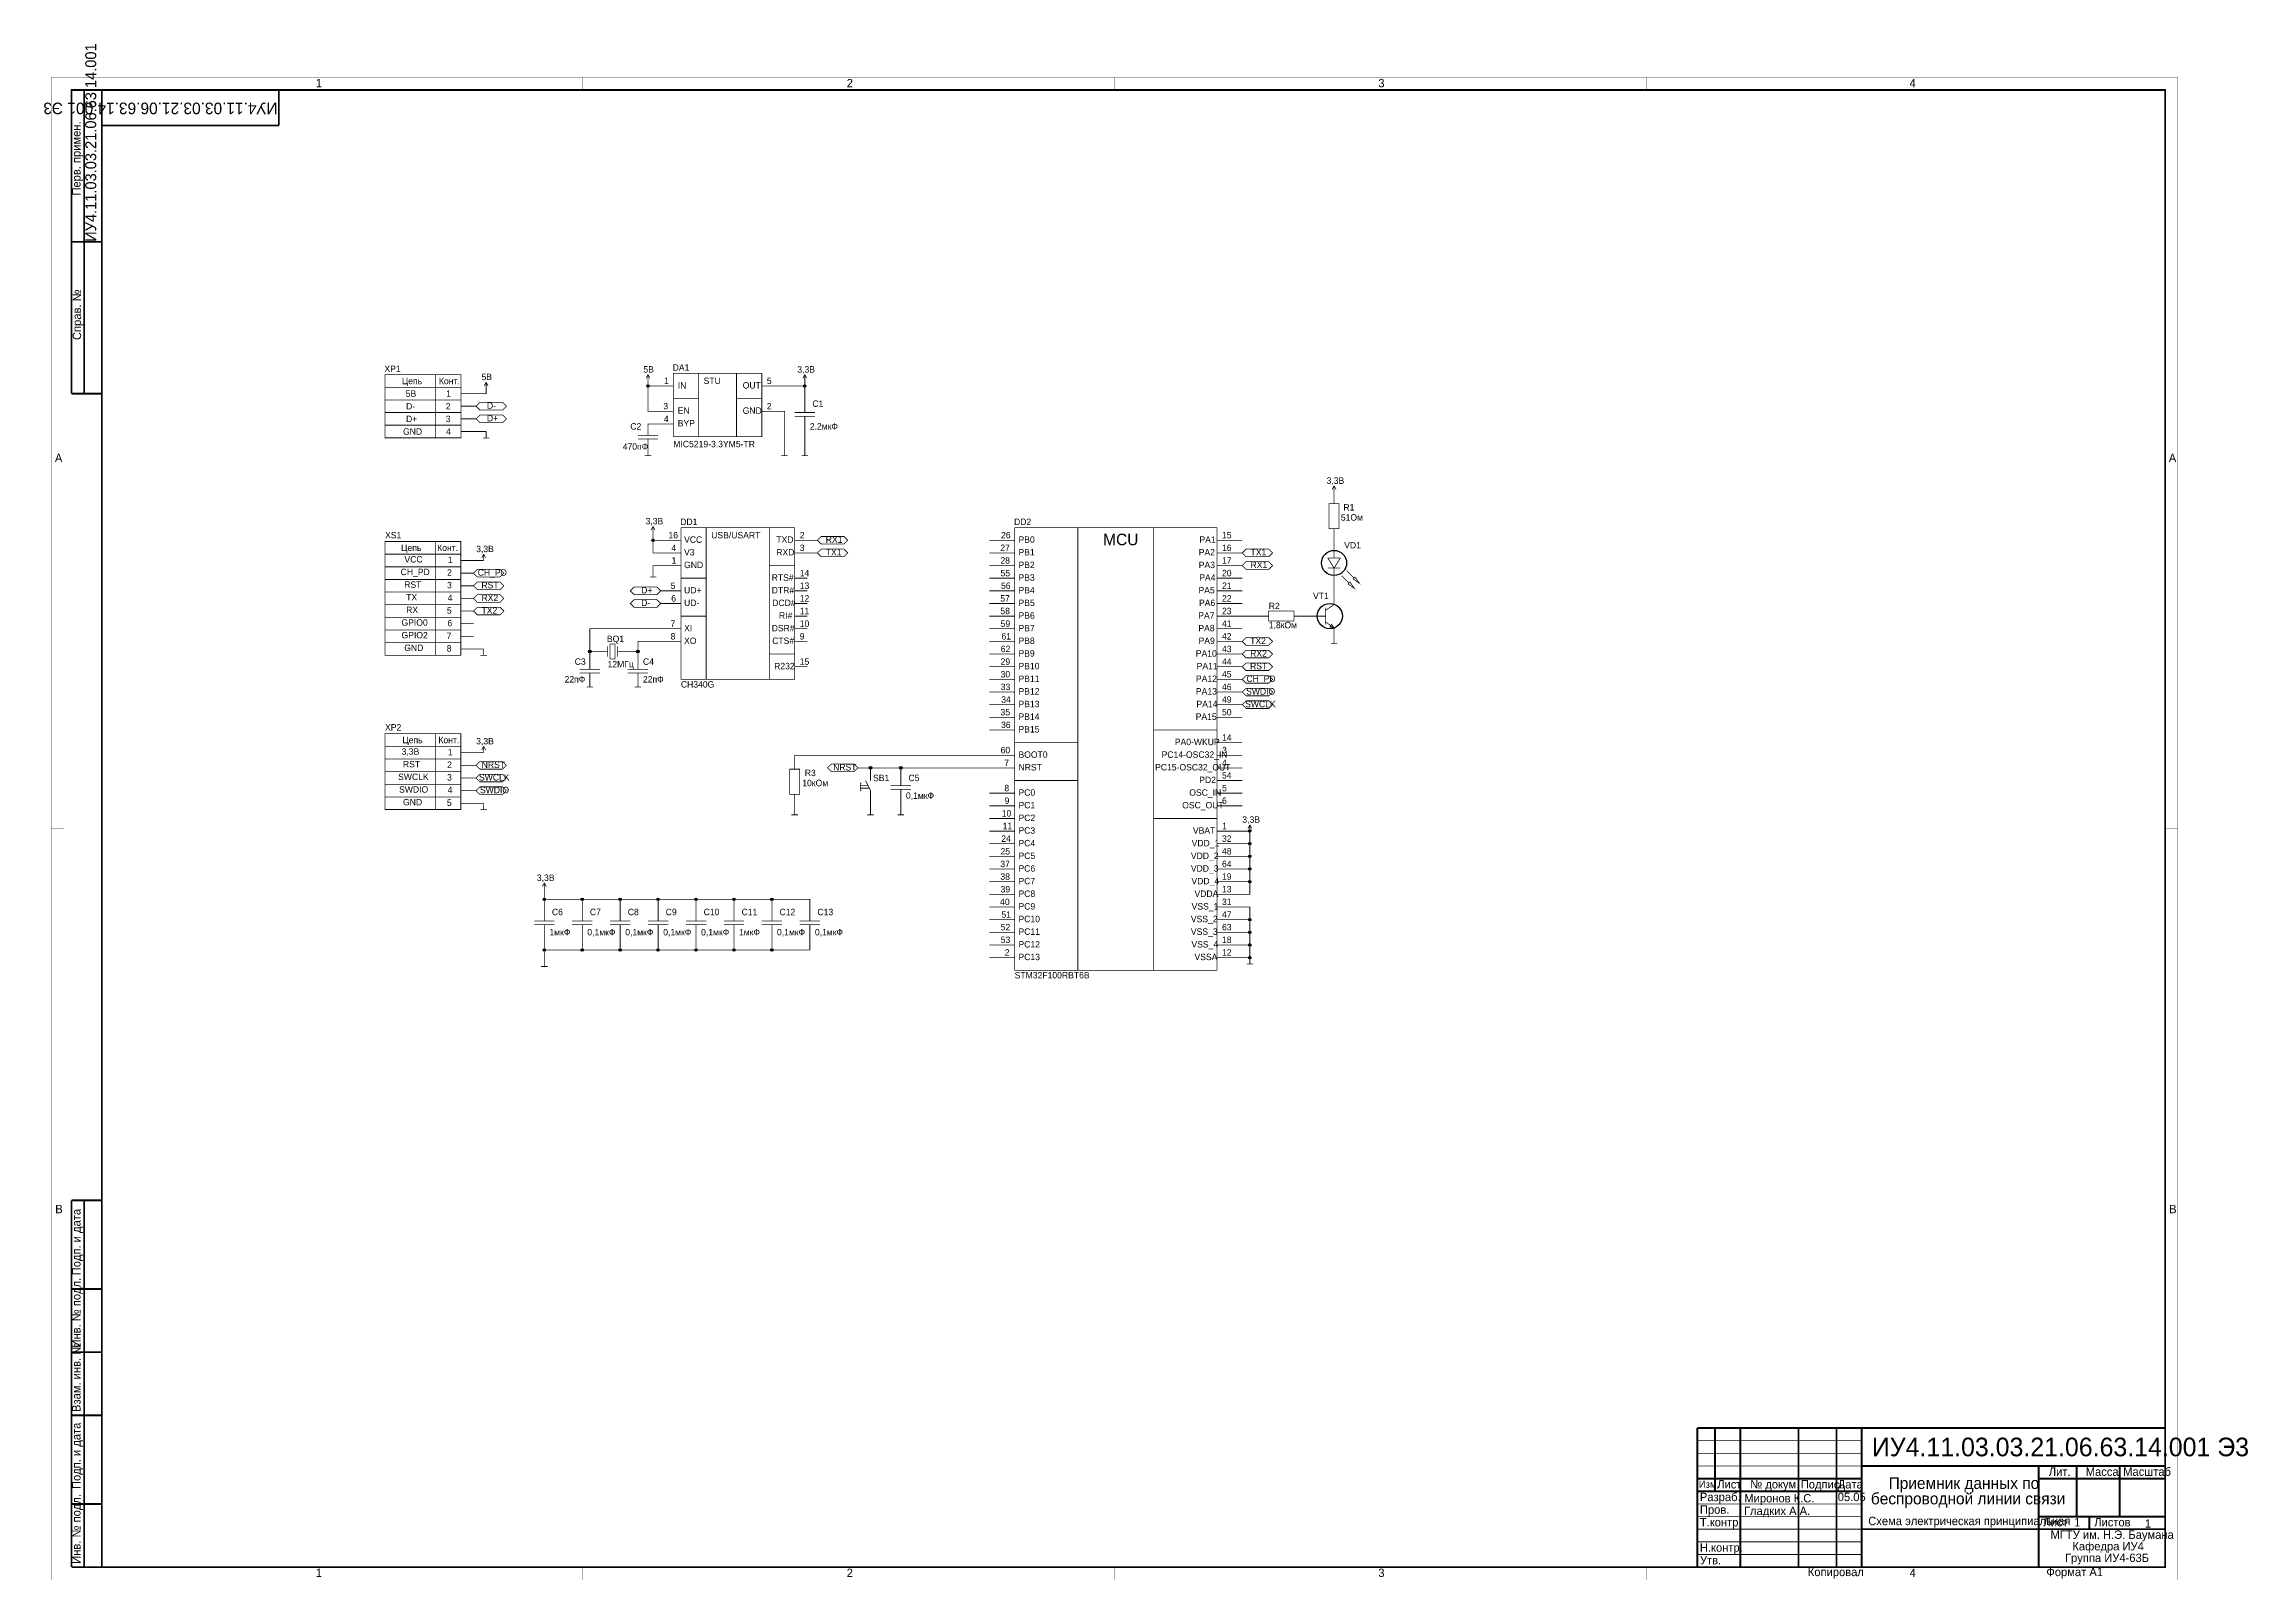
# Model space of a CAD drawing. Header units: millimetres. Extents: x -3 to 869, y 0 to 607.
import ezdxf

# ---------------------------------------------------------------- set-up
doc = ezdxf.new("R2010")
doc.units = ezdxf.units.MM
doc.layers.add('Sheet', color=255, linetype='Continuous')

msp = doc.modelspace()

# ---------------------------------------------------------------- linework, layer by layer
at = {"layer": 'Sheet'}
for points, const_width in [([(0, 594), (840.96, 594), (840.96, 0.04), (0, 0.04), (0, 594)], 0.0991), ([(210.25, 589), (210.25, 594)], 0.0991), ([(420.5, 589), (420.5, 594)], 0.0991), ([(630.75, 589), (630.75, 594)], 0.0991), ([(20, 589), (8, 589), (8, 469)], 0.749), ([(13, 589), (13, 469)], 0.749), ([(836, 589), (20, 589), (20, 5), (836, 5), (836, 589)], 0.749), ([(90, 575), (90, 589)], 0.749), ([(20, 575), (90, 575)], 0.749), ([(20, 529), (8, 529)], 0.749), ([(162, 476.5), (132, 476.5), (132, 451.5), (162, 451.5), (162, 476.5)], 0.3), ([(162, 471.5), (132, 471.5)], 0.3), ([(152, 476.5), (152, 451.5)], 0.3), ([(167, 469), (172, 469), (172, 471)], 0.3), ([(172, 473.54), (171.24, 472.02)], 0.3), ([(172, 473.54), (172.76, 472.02)], 0.3), ([(172, 471), (172, 473.54)], 0.3), ([(236, 476.54), (235.24, 475.02)], 0.3), ([(236, 476.54), (236.76, 475.02)], 0.3), ([(236, 474), (236, 476.54)], 0.3), ([(241, 472), (236, 472), (236, 474)], 0.3), ([(241, 462), (236, 462), (236, 472)], 0.3), ([(246, 472), (241, 472)], 0.3), ([(246, 477), (246, 452)], 0.3), ([(246, 477), (281, 477)], 0.3), ([(256, 477), (256, 470)], 0.3), ([(271, 477), (271, 471)], 0.3), ([(271, 471), (271, 452)], 0.3), ([(281, 477), (281, 460)], 0.3), ([(281, 472), (286, 472)], 0.3), ([(286, 472), (298, 472), (298, 474)], 0.3), ([(298, 476.54), (297.24, 475.02)], 0.3), ([(298, 476.54), (298.76, 475.02)], 0.3), ([(298, 474), (298, 476.54)], 0.3), ([(298, 472), (298, 464.5)], 0.3), ([(20, 469), (8, 469)], 0.749), ([(162, 466.5), (132, 466.5)], 0.3), ([(162, 469), (167, 469)], 0.3), ([(162, 464), (167, 464)], 0.3), ([(167, 464), (168, 464)], 0.3), ([(246, 462), (241, 462)], 0.3), ([(246, 467), (256, 467)], 0.3), ([(256, 470), (256, 452)], 0.3), ([(271, 467), (281, 467)], 0.3), ([(281, 462), (286, 462)], 0.3), ([(286, 462), (290, 462), (290, 447)], 0.3), ([(298, 461.5), (298, 464.5)], 0.3), ([(162, 461.5), (132, 461.5)], 0.3), ([(162, 456.5), (132, 456.5)], 0.3), ([(162, 459), (167, 459)], 0.3), ([(162, 454), (167, 454)], 0.3), ([(167, 459), (168, 459)], 0.3), ([(167, 454), (172, 454), (172, 454)], 0.3), ([(172, 454), (172, 451.46)], 0.3), ([(241, 457), (236, 457), (236, 455.5)], 0.3), ([(236, 452.5), (236, 455.5)], 0.3), ([(246, 457), (241, 457)], 0.3), ([(246, 452), (281, 452), (281, 460)], 0.3), ([(298, 461.5), (294, 461.5)], 0.3), ([(298, 460), (294, 460)], 0.3), ([(302, 461.5), (298, 461.5)], 0.3), ([(302, 460), (298, 460)], 0.3), ([(298, 460), (298, 457)], 0.3), ([(298, 447), (298, 457)], 0.3), ([(170.73, 451.46), (173.27, 451.46)], 0.3), ([(236, 452.5), (232, 452.5)], 0.3), ([(236, 451), (232, 451)], 0.3), ([(234.73, 444.46), (237.27, 444.46)], 0.3), ([(240, 452.5), (236, 452.5)], 0.3), ([(240, 451), (236, 451)], 0.3), ([(236, 451), (236, 448)], 0.3), ([(236, 447), (236, 448)], 0.3), ([(236, 447), (236, 444.46)], 0.3), ([(288.73, 444.46), (291.27, 444.46)], 0.3), ([(290, 447), (290, 444.46)], 0.3), ([(296.73, 444.46), (299.27, 444.46)], 0.3), ([(298, 447), (298, 444.46)], 0.3), ([(507.33, 432.54), (506.57, 431.02)], 0.3), ([(507.33, 432.54), (508.09, 431.02)], 0.3), ([(507.33, 430), (507.33, 432.54)], 0.3), ([(507.33, 428), (507.33, 430)], 0.3), ([(507.33, 425.5), (507.33, 428)], 0.3), ([(505.33, 425.5), (509.29, 425.5), (509.29, 415.54), (505.33, 415.54), (505.33, 425.5)], 0.3), ([(132, 410.5), (161.96, 410.5), (161.96, 365.54), (132, 365.54), (132, 410.5)], 0.3), ([(152, 410.5), (152, 365.5)], 0.3), ([(238, 416.54), (237.24, 415.02)], 0.3), ([(238, 416.54), (238.76, 415.02)], 0.3), ([(238, 414), (238, 416.54)], 0.3), ([(238, 414), (238, 411), (244, 411)], 0.3), ([(238, 411), (238, 406), (244, 406)], 0.3), ([(249, 411), (244, 411)], 0.3), ([(249, 416), (249, 366)], 0.3), ([(249, 416), (294, 416)], 0.3), ([(294, 416), (294, 356), (249, 356), (249, 366)], 0.3), ([(259, 416), (259, 366)], 0.3), ([(284, 361), (284, 416)], 0.3), ([(294, 411), (299, 411)], 0.3), ([(303, 411), (299, 411)], 0.3), ([(381, 411), (371, 411)], 0.3), ([(381, 416), (381, 241)], 0.3), ([(381, 416), (461, 416), (461, 241)], 0.3), ([(406, 416), (406, 241)], 0.3), ([(436, 416), (436, 241)], 0.3), ([(461, 411), (471, 411)], 0.3), ([(507.33, 415.5), (507.33, 413)], 0.3), ([(507.33, 410), (507.33, 413)], 0.3), ([(507.33, 404), (507.33, 410)], 0.3), ([(162, 405.5), (132, 405.5)], 0.3), ([(162, 403), (167, 403)], 0.3), ([(171, 403), (171, 403), (167, 403)], 0.3), ([(171, 405.54), (170.24, 404.02)], 0.3), ([(171, 405.54), (171.76, 404.02)], 0.3), ([(171, 403), (171, 405.54)], 0.3), ([(244, 401), (238, 401), (238, 399)], 0.3), ([(249, 406), (244, 406)], 0.3), ([(249, 401), (244, 401)], 0.3), ([(284, 401), (294, 401)], 0.3), ([(294, 406), (299, 406)], 0.3), ([(303, 406), (299, 406)], 0.3), ([(381, 406), (371, 406)], 0.3), ([(381, 401), (371, 401)], 0.3), ([(461, 406), (471, 406)], 0.3), ([(461, 401), (471, 401)], 0.3), ([(471, 406), (471, 406)], 0.3), ([(471, 401), (471, 401), (471, 401)], 0.3), ([(504.83, 404), (509.83, 404)], 0.3), ([(507.33, 400), (504.83, 404)], 0.3), ([(509.83, 404), (507.33, 400)], 0.3), ([(162, 400.5), (132, 400.5)], 0.3), ([(162, 395.5), (132, 395.5)], 0.3), ([(162, 398), (167, 398)], 0.3), ([(162, 393), (167, 393)], 0.3), ([(236.73, 396.46), (239.27, 396.46)], 0.3), ([(238, 399), (238, 396.46)], 0.3), ([(249, 396), (259, 396)], 0.3), ([(294, 396), (299, 396)], 0.3), ([(381, 396), (371, 396)], 0.3), ([(461, 396), (471, 396)], 0.3), ([(504.83, 400), (509.83, 400)], 0.3), ([(507.33, 400), (507.33, 394)], 0.3), ([(507.33, 388.1), (507.33, 394), (507.33, 394)], 0.3), ([(513.33, 394), (510.33, 397)], 0.3), ([(515.33, 396), (512.33, 399)], 0.3), ([(162, 390.5), (132, 390.5)], 0.3), ([(162, 385.5), (132, 385.5)], 0.3), ([(162, 388), (167, 388)], 0.3), ([(241, 391), (244, 391), (244, 391)], 0.3), ([(241, 386), (244, 386)], 0.3), ([(249, 391), (244, 391)], 0.3), ([(249, 386), (244, 386)], 0.3), ([(294, 391), (299, 391)], 0.3), ([(294, 386), (299, 386)], 0.3), ([(381, 391), (371, 391)], 0.3), ([(381, 386), (371, 386)], 0.3), ([(461, 391), (471, 391)], 0.3), ([(461, 386), (471, 386)], 0.3), ([(507.17, 385.5), (504, 383.3)], 0.3), ([(504, 384.33), (504, 377.67)], 0.3), ([(507.33, 385.6), (507.33, 388.1)], 0.3), ([(162, 380.5), (132, 380.5)], 0.3), ([(162, 375.5), (132, 375.5)], 0.3), ([(162, 383), (167, 383)], 0.3), ([(162, 378), (167, 378)], 0.3), ([(244, 376), (213, 376), (213, 367), (213, 363)], 0.3), ([(249, 376), (244, 376)], 0.3), ([(249, 381), (259, 381)], 0.3), ([(294, 381), (299, 381)], 0.3), ([(294, 376), (299, 376)], 0.3), ([(381, 381), (371, 381)], 0.3), ([(381, 376), (371, 376)], 0.3), ([(461, 381), (471, 381)], 0.3), ([(461, 376), (471, 376)], 0.3), ([(471, 381), (479, 381), (479, 381)], 0.3), ([(481.5, 381), (479, 381)], 0.3), ([(481.5, 383), (491.46, 383), (491.46, 379.04), (481.5, 379.04), (481.5, 383)], 0.3), ([(491.5, 381), (494, 381)], 0.3), ([(500, 381), (494, 381), (494, 381)], 0.3), ([(504, 381), (500, 381)], 0.3), ([(504, 378.7), (507.33, 376.3)], 0.3), ([(507.33, 376.3), (507.33, 373.8)], 0.3), ([(162, 370.5), (132, 370.5)], 0.3), ([(162, 373), (167, 373)], 0.3), ([(162, 368), (167, 368)], 0.3), ([(167, 368), (171, 368)], 0.3), ([(171, 368), (171, 365.46)], 0.3), ([(217, 367), (213, 367)], 0.3), ([(220, 367), (217, 367)], 0.3), ([(220, 365), (220, 369)], 0.3), ([(221, 370), (222.96, 370), (222.96, 364.04), (221, 364.04), (221, 370)], 0.3), ([(224, 365), (224, 369)], 0.3), ([(224, 367), (227, 367)], 0.3), ([(227, 367), (232, 367)], 0.3), ([(244, 371), (232, 371), (232, 367), (232, 363)], 0.3), ([(249, 371), (244, 371)], 0.3), ([(259, 366), (259, 356)], 0.3), ([(284, 366), (294, 366)], 0.3), ([(294, 371), (299, 371)], 0.3), ([(381, 371), (371, 371)], 0.3), ([(381, 366), (371, 366)], 0.3), ([(461, 371), (471, 371)], 0.3), ([(461, 366), (471, 366)], 0.3), ([(471, 371), (471, 371), (471, 371)], 0.3), ([(471, 366), (471, 366), (471, 366)], 0.3), ([(506.06, 370.26), (508.6, 370.26)], 0.3), ([(507.33, 372.8), (507.33, 373.8)], 0.3), ([(507.33, 372.8), (507.33, 370.26)], 0.3), ([(169.73, 365.46), (172.27, 365.46)], 0.3), ([(213, 360), (209, 360)], 0.3), ([(213, 358.5), (209, 358.5)], 0.3), ([(213, 360), (213, 363)], 0.3), ([(217, 360), (213, 360)], 0.3), ([(217, 358.5), (213, 358.5)], 0.3), ([(213, 358.5), (213, 355.5)], 0.3), ([(232, 360), (228, 360)], 0.3), ([(232, 358.5), (228, 358.5)], 0.3), ([(232, 360), (232, 363)], 0.3), ([(236, 360), (232, 360)], 0.3), ([(236, 358.5), (232, 358.5)], 0.3), ([(232, 358.5), (232, 355.5)], 0.3), ([(284, 361), (284, 356)], 0.3), ([(294, 361), (299, 361)], 0.3), ([(381, 361), (371, 361)], 0.3), ([(461, 361), (471, 361)], 0.3), ([(471, 361), (471, 361), (471, 361)], 0.3), ([(211.73, 352.96), (214.27, 352.96)], 0.3), ([(213, 355.5), (213, 352.96)], 0.3), ([(230.73, 352.96), (233.27, 352.96)], 0.3), ([(232, 355.5), (232, 352.96)], 0.3), ([(381, 356), (371, 356)], 0.3), ([(381, 351), (371, 351)], 0.3), ([(461, 356), (471, 356)], 0.3), ([(461, 351), (471, 351)], 0.3), ([(471, 356), (471, 356), (471, 356)], 0.3), ([(381, 346), (371, 346)], 0.3), ([(381, 341), (371, 341)], 0.3), ([(461, 346), (471, 346)], 0.3), ([(461, 341), (471, 341)], 0.3), ([(132, 334.5), (161.96, 334.5), (161.96, 304.54), (132, 304.54), (132, 334.5)], 0.3), ([(152, 334.5), (152, 304.5)], 0.3), ([(381, 336), (371, 336)], 0.3), ([(436, 336), (461, 336)], 0.3), ([(162, 329.5), (132, 329.5)], 0.3), ([(162, 324.5), (132, 324.5)], 0.3), ([(162, 327), (167, 327)], 0.3), ([(167, 327), (171, 327)], 0.3), ([(171, 329.54), (170.24, 328.02)], 0.3), ([(171, 329.54), (171.76, 328.02)], 0.3), ([(171, 327), (171, 329.54)], 0.3), ([(371, 326), (294, 326), (294, 323)], 0.3), ([(294, 320.5), (294, 323)], 0.3), ([(381, 326), (371, 326)], 0.3), ([(381, 331), (406, 331)], 0.3), ([(461, 331), (471, 331)], 0.3), ([(461, 326), (471, 326)], 0.3), ([(162, 319.5), (132, 319.5)], 0.3), ([(162, 314.5), (132, 314.5)], 0.3), ([(162, 322), (167, 322)], 0.3), ([(162, 317), (167, 317)], 0.3), ([(168, 322), (167, 322), (167, 322)], 0.3), ([(168, 317), (167, 317)], 0.3), ([(292, 320.5), (295.96, 320.5), (295.96, 310.54), (292, 310.54), (292, 320.5)], 0.3), ([(319, 321), (324, 321), (324, 321)], 0.3), ([(320, 312), (320, 315)], 0.3), ([(320, 315), (320.5, 315)], 0.3), ([(323, 314), (320, 314)], 0.3), ([(322, 316), (324, 312)], 0.3), ([(371, 321), (336, 321), (324, 321), (324, 318.5)], 0.3), ([(324, 316), (324, 318.5)], 0.3), ([(336, 314), (332, 314)], 0.3), ([(336, 321), (336, 317)], 0.3), ([(336, 314), (336, 317)], 0.3), ([(340, 314), (336, 314)], 0.3), ([(381, 321), (371, 321)], 0.3), ([(381, 316), (406, 316)], 0.3), ([(461, 321), (471, 321)], 0.3), ([(461, 316), (471, 316)], 0.3), ([(162, 309.5), (132, 309.5)], 0.3), ([(162, 312), (167, 312)], 0.3), ([(162, 307), (167, 307)], 0.3), ([(168, 312), (167, 312), (167, 312)], 0.3), ([(167, 307), (171, 307), (171, 307)], 0.3), ([(171, 307), (171, 304.46)], 0.3), ([(294, 310.5), (294, 308)], 0.3), ([(294, 305), (294, 308)], 0.3), ([(294, 305), (294, 302.46)], 0.3), ([(323.5, 313), (320, 313)], 0.3), ([(320, 312), (320.5, 312)], 0.3), ([(324, 312), (324, 309.5)], 0.3), ([(324, 309.5), (324, 305)], 0.3), ([(324, 305), (324, 302.46)], 0.3), ([(336, 312.5), (332, 312.5)], 0.3), ([(340, 312.5), (336, 312.5)], 0.3), ([(336, 312.5), (336, 309.5)], 0.3), ([(336, 309.5), (336, 305)], 0.3), ([(336, 305), (336, 302.46)], 0.3), ([(381, 311), (371, 311)], 0.3), ([(381, 306), (371, 306)], 0.3), ([(461, 311), (471, 311)], 0.3), ([(461, 306), (471, 306)], 0.3), ([(5, 297), (0, 297)], 0.0991), ([(169.73, 304.46), (172.27, 304.46)], 0.3), ([(292.73, 302.46), (295.27, 302.46)], 0.3), ([(322.73, 302.46), (325.27, 302.46)], 0.3), ([(334.73, 302.46), (337.27, 302.46)], 0.3), ([(381, 301), (371, 301)], 0.3), ([(436, 301), (461, 301)], 0.3), ([(474, 298.54), (473.24, 297.02)], 0.3), ([(474, 298.54), (474.76, 297.02)], 0.3), ([(474, 296), (474, 298.54)], 0.3), ([(836, 297), (841, 297)], 0.0991), ([(381, 296), (371, 296)], 0.3), ([(381, 291), (371, 291)], 0.3), ([(461, 296), (471, 296)], 0.3), ([(461, 291), (471, 291)], 0.3), ([(471, 296), (474, 296), (474, 291), (471, 291)], 0.3), ([(471, 286), (474, 286), (474, 291)], 0.3), ([(381, 286), (371, 286)], 0.3), ([(381, 281), (371, 281)], 0.3), ([(461, 286), (471, 286)], 0.3), ([(461, 281), (471, 281)], 0.3), ([(471, 281), (474, 281), (474, 286)], 0.3), ([(471, 276), (474, 276), (474, 281)], 0.3), ([(195, 275.54), (194.24, 274.02)], 0.3), ([(195, 275.54), (195.76, 274.02)], 0.3), ([(195, 273), (195, 275.54)], 0.3), ([(195, 273), (195, 269)], 0.3), ([(381, 276), (371, 276)], 0.3), ([(381, 271), (371, 271)], 0.3), ([(461, 276), (471, 276)], 0.3), ([(461, 271), (471, 271)], 0.3), ([(474, 276), (474, 271), (471, 271), (471, 271)], 0.3), ([(195, 263.5), (195, 269), (210, 269), (225, 269), (240, 269), (255, 269), (270, 269), (285, 269), (285, 263.5)], 0.3), ([(195, 260.5), (195, 263.5)], 0.3), ([(210, 263.5), (210, 269)], 0.3), ([(210, 260.5), (210, 263.5)], 0.3), ([(225, 263.5), (225, 269)], 0.3), ([(225, 260.5), (225, 263.5)], 0.3), ([(240, 263.5), (240, 269)], 0.3), ([(240, 260.5), (240, 263.5)], 0.3), ([(255, 263.5), (255, 269)], 0.3), ([(255, 260.5), (255, 263.5)], 0.3), ([(270, 263.5), (270, 269)], 0.3), ([(270, 260.5), (270, 263.5)], 0.3), ([(300, 263.5), (300, 269), (285, 269)], 0.3), ([(285, 260.5), (285, 263.5)], 0.3), ([(300, 260.5), (300, 263.5)], 0.3), ([(381, 266), (371, 266)], 0.3), ([(461, 266), (471, 266)], 0.3), ([(471, 261), (474, 261), (474, 266), (471, 266)], 0.3), ([(195, 260.5), (191, 260.5)], 0.3), ([(195, 259), (191, 259)], 0.3), ([(199, 260.5), (195, 260.5)], 0.3), ([(199, 259), (195, 259)], 0.3), ([(195, 259), (195, 256)], 0.3), ([(285, 256), (285, 249), (270, 249), (255, 249), (240, 249), (225, 249), (210, 249), (195, 249), (195, 256)], 0.3), ([(210, 260.5), (206, 260.5)], 0.3), ([(210, 259), (206, 259)], 0.3), ([(214, 260.5), (210, 260.5)], 0.3), ([(214, 259), (210, 259)], 0.3), ([(210, 259), (210, 256)], 0.3), ([(210, 256), (210, 249)], 0.3), ([(225, 260.5), (221, 260.5)], 0.3), ([(225, 259), (221, 259)], 0.3), ([(229, 260.5), (225, 260.5)], 0.3), ([(229, 259), (225, 259)], 0.3), ([(225, 259), (225, 256)], 0.3), ([(225, 256), (225, 249)], 0.3), ([(240, 260.5), (236, 260.5)], 0.3), ([(240, 259), (236, 259)], 0.3), ([(244, 260.5), (240, 260.5)], 0.3), ([(244, 259), (240, 259)], 0.3), ([(240, 259), (240, 256)], 0.3), ([(240, 256), (240, 249)], 0.3), ([(255, 260.5), (251, 260.5)], 0.3), ([(255, 259), (251, 259)], 0.3), ([(259, 260.5), (255, 260.5)], 0.3), ([(259, 259), (255, 259)], 0.3), ([(255, 259), (255, 256)], 0.3), ([(255, 256), (255, 249)], 0.3), ([(270, 260.5), (266, 260.5)], 0.3), ([(270, 259), (266, 259)], 0.3), ([(274, 260.5), (270, 260.5)], 0.3), ([(274, 259), (270, 259)], 0.3), ([(270, 259), (270, 256)], 0.3), ([(270, 256), (270, 249)], 0.3), ([(285, 260.5), (281, 260.5)], 0.3), ([(285, 259), (281, 259)], 0.3), ([(289, 260.5), (285, 260.5)], 0.3), ([(289, 259), (285, 259)], 0.3), ([(285, 259), (285, 256)], 0.3), ([(300, 256), (300, 249), (285, 249)], 0.3), ([(300, 260.5), (296, 260.5)], 0.3), ([(300, 259), (296, 259)], 0.3), ([(304, 260.5), (300, 260.5)], 0.3), ([(304, 259), (300, 259)], 0.3), ([(300, 259), (300, 256)], 0.3), ([(381, 261), (371, 261)], 0.3), ([(381, 256), (371, 256)], 0.3), ([(461, 261), (471, 261)], 0.3), ([(461, 256), (471, 256)], 0.3), ([(471, 256), (474, 256), (474, 261)], 0.3), ([(471, 251), (474, 251), (474, 256)], 0.3), ([(195, 245), (195, 249)], 0.3), ([(195, 245), (195, 242.46)], 0.3), ([(381, 251), (371, 251)], 0.3), ([(381, 246), (371, 246)], 0.3), ([(461, 251), (471, 251)], 0.3), ([(461, 246), (471, 246)], 0.3), ([(474, 251), (474, 246), (471, 246)], 0.3), ([(474, 246), (474, 243.46)], 0.3), ([(193.73, 242.46), (196.27, 242.46)], 0.3), ([(461, 241), (381, 241)], 0.3), ([(472.73, 243.46), (475.27, 243.46)], 0.3), ([(8, 5), (8, 150)], 0.749), ([(20, 150), (8, 150)], 0.749), ([(13, 5), (13, 150)], 0.749), ([(20, 115), (8, 115)], 0.749), ([(20, 90), (8, 90)], 0.749), ([(20, 65), (8, 65)], 0.749), ([(836, 60), (651, 60)], 0.749), ([(651, 60), (651, 5)], 0.749), ([(716, 55), (651, 55)], 0.3), ([(658, 60), (658, 35)], 0.749), ([(668, 60), (668, 5)], 0.749), ([(691, 60), (691, 5)], 0.749), ([(706, 60), (706, 5)], 0.749), ([(716, 60), (716, 5)], 0.749), ([(651, 50), (716, 50)], 0.3), ([(651, 45), (716, 45)], 0.3), ([(716, 45), (836, 45)], 0.749), ([(786, 5), (786, 45)], 0.749), ([(801, 45), (801, 25)], 0.749), ([(818, 45), (818, 25)], 0.749), ([(651, 40), (716, 40)], 0.749), ([(716, 35), (651, 35)], 0.749), ([(786, 40), (836, 40)], 0.749), ([(20, 30), (8, 30)], 0.749), ([(651, 30), (716, 30)], 0.3), ([(716, 25), (651, 25)], 0.3), ([(651, 20), (716, 20)], 0.3), ([(716, 20), (836, 20)], 0.749), ([(786, 25), (836, 25)], 0.749), ([(806, 25), (806, 20)], 0.749), ([(716, 15), (651, 15)], 0.3), ([(651, 10), (716, 10)], 0.3), ([(20, 5), (8, 5)], 0.749), ([(210.25, 5), (210.25, 0)], 0.0991), ([(420.5, 5), (420.5, 0)], 0.0991), ([(630.75, 5), (630.75, 0)], 0.0991)]:
    msp.add_lwpolyline(points, dxfattribs=dict(at, const_width=const_width))
at = {"layer": 'Sheet', "const_width": 0.508}
for points in [[(235.75, 472, 1), (236.25, 472, 1)], [(297.75, 472, 1), (298.25, 472, 1)], [(237.75, 411, 1), (238.25, 411, 1)], [(212.75, 367, 1), (213.25, 367, 1)], [(231.75, 367, 1), (232.25, 367, 1)], [(323.75, 321, 1), (324.25, 321, 1)], [(335.75, 321, 1), (336.25, 321, 1)], [(473.75, 296, 1), (474.25, 296, 1)], [(473.75, 291, 1), (474.25, 291, 1)], [(473.75, 286, 1), (474.25, 286, 1)], [(473.75, 281, 1), (474.25, 281, 1)], [(473.75, 276, 1), (474.25, 276, 1)], [(194.75, 269, 1), (195.25, 269, 1)], [(209.75, 269, 1), (210.25, 269, 1)], [(224.75, 269, 1), (225.25, 269, 1)], [(239.75, 269, 1), (240.25, 269, 1)], [(254.75, 269, 1), (255.25, 269, 1)], [(269.75, 269, 1), (270.25, 269, 1)], [(284.75, 269, 1), (285.25, 269, 1)], [(473.75, 261, 1), (474.25, 261, 1)], [(473.75, 256, 1), (474.25, 256, 1)], [(194.75, 249, 1), (195.25, 249, 1)], [(209.75, 249, 1), (210.25, 249, 1)], [(224.75, 249, 1), (225.25, 249, 1)], [(239.75, 249, 1), (240.25, 249, 1)], [(254.75, 249, 1), (255.25, 249, 1)], [(269.75, 249, 1), (270.25, 249, 1)], [(284.75, 249, 1), (285.25, 249, 1)], [(473.75, 251, 1), (474.25, 251, 1)], [(473.75, 246, 1), (474.25, 246, 1)]]:
    msp.add_lwpolyline(points, format="xyb", close=True, dxfattribs=at)
at = {"layer": 'Sheet', "const_width": 0.3}
for points in [[(169.5, 462.5), (168, 464), (169.5, 465.5), (178.5, 465.5), (180, 464), (178.5, 462.5), (169.5, 462.5)], [(169.5, 457.5), (168, 459), (169.5, 460.5), (178.5, 460.5), (180, 459), (178.5, 457.5), (169.5, 457.5)], [(304.5, 409.5), (303, 411), (304.5, 412.5), (313.5, 412.5), (315, 411), (313.5, 409.5), (304.5, 409.5)], [(304.5, 404.5), (303, 406), (304.5, 407.5), (313.5, 407.5), (315, 406), (313.5, 404.5), (304.5, 404.5)], [(472.5, 404.5), (471, 406), (472.5, 407.5), (481.5, 407.5), (483, 406), (481.5, 404.5), (472.5, 404.5)], [(472.5, 399.5), (471, 401), (472.5, 402.5), (481.5, 402.5), (483, 401), (481.5, 399.5), (472.5, 399.5)], [(168.5, 396.5), (167, 398), (168.5, 399.5), (177.5, 399.5), (179, 398), (177.5, 396.5), (168.5, 396.5)], [(168.5, 391.5), (167, 393), (168.5, 394.5), (177.5, 394.5), (179, 393), (177.5, 391.5), (168.5, 391.5)], [(230.5, 389.5), (229, 391), (230.5, 392.5), (239.5, 392.5), (241, 391), (239.5, 389.5), (230.5, 389.5)], [(515.33, 392), (512.83, 393.75), (513.58, 394.5), (515.33, 392)], [(515.33, 392), (512.83, 393.75), (513.58, 394.5), (515.33, 392)], [(517.33, 394), (514.83, 395.75), (515.58, 396.5), (517.33, 394)], [(517.33, 394), (514.83, 395.75), (515.58, 396.5), (517.33, 394)], [(168.5, 386.5), (167, 388), (168.5, 389.5), (177.5, 389.5), (179, 388), (177.5, 386.5), (168.5, 386.5)], [(168.5, 381.5), (167, 383), (168.5, 384.5), (177.5, 384.5), (179, 383), (177.5, 381.5), (168.5, 381.5)], [(230.5, 384.5), (229, 386), (230.5, 387.5), (239.5, 387.5), (241, 386), (239.5, 384.5), (230.5, 384.5)], [(507.33, 376.3), (505.65, 376.75), (506.41, 377.77), (507.33, 376.3)], [(507.33, 376.3), (506.41, 377.77), (505.65, 376.75), (507.33, 376.3)], [(472.5, 369.5), (471, 371), (472.5, 372.5), (481.5, 372.5), (483, 371), (481.5, 369.5), (472.5, 369.5)], [(472.5, 364.5), (471, 366), (472.5, 367.5), (481.5, 367.5), (483, 366), (481.5, 364.5), (472.5, 364.5)], [(472.5, 359.5), (471, 361), (472.5, 362.5), (481.5, 362.5), (483, 361), (481.5, 359.5), (472.5, 359.5)], [(472.5, 354.5), (471, 356), (472.5, 357.5), (481.5, 357.5), (483, 356), (481.5, 354.5), (472.5, 354.5)], [(472.5, 349.5), (471, 351), (472.5, 352.5), (481.5, 352.5), (483, 351), (481.5, 349.5), (472.5, 349.5)], [(472.5, 344.5), (471, 346), (472.5, 347.5), (481.5, 347.5), (483, 346), (481.5, 344.5), (472.5, 344.5)], [(169.5, 320.5), (168, 322), (169.5, 323.5), (178.5, 323.5), (180, 322), (178.5, 320.5), (169.5, 320.5)], [(308.5, 319.5), (307, 321), (308.5, 322.5), (317.5, 322.5), (319, 321), (317.5, 319.5), (308.5, 319.5)], [(169.5, 315.5), (168, 317), (169.5, 318.5), (178.5, 318.5), (180, 317), (178.5, 315.5), (169.5, 315.5)], [(169.5, 310.5), (168, 312), (169.5, 313.5), (178.5, 313.5), (180, 312), (178.5, 310.5), (169.5, 310.5)]]:
    msp.add_lwpolyline(points, close=True, dxfattribs=at)
at = {"layer": 'Sheet'}
for centre in [(235.98, 472.02), (235.98, 472.02), (235.98, 472.02), (235.98, 472.02), (297.98, 472.02), (297.98, 472.02), (297.98, 472.02), (297.98, 472.02), (194.98, 269.02), (194.98, 269.02), (194.98, 269.02), (194.98, 269.02), (209.98, 269.02), (209.98, 269.02), (209.98, 269.02), (209.98, 269.02), (224.98, 269.02), (224.98, 269.02), (224.98, 269.02), (224.98, 269.02), (254.98, 269.02), (254.98, 269.02), (254.98, 269.02), (254.98, 269.02), (269.98, 269.02), (269.98, 269.02), (269.98, 269.02), (269.98, 269.02), (284.98, 269.02), (284.98, 269.02), (284.98, 269.02), (284.98, 269.02), (239.98, 249.02), (239.98, 249.02), (239.98, 249.02), (239.98, 249.02)]:
    msp.add_circle(centre, 0.487, dxfattribs=at)
for centre, major_axis, ratio in [((237.98, 411.02), (0, 0.487), 0.997288), ((237.98, 411.02), (0, 0.487), 0.997288), ((237.98, 411.02), (0, 0.487), 0.997288), ((237.98, 411.02), (0, 0.487), 0.997288), ((507.31, 402.02), (4.98, 0), 0.999992), ((505.65, 381.02), (4.98, 0), 0.999992), ((212.98, 367.02), (0.487, 0), 0.999979), ((212.98, 367.02), (0.487, 0), 0.999979), ((212.98, 367.02), (0.487, 0), 0.999979), ((212.98, 367.02), (0.487, 0), 0.999979), ((231.98, 367.02), (0.487, 0), 0.999979), ((231.98, 367.02), (0.487, 0), 0.999979), ((231.98, 367.02), (0.487, 0), 0.999979), ((231.98, 367.02), (0.487, 0), 0.999979), ((323.98, 321.02), (0.487, 0), 0.999979), ((323.98, 321.02), (0.487, 0), 0.999979), ((323.98, 321.02), (0.487, 0), 0.999979), ((323.98, 321.02), (0.487, 0), 0.999979), ((335.98, 321.02), (0.487, 0), 0.999979), ((335.98, 321.02), (0.487, 0), 0.999979), ((335.98, 321.02), (0.487, 0), 0.999979), ((335.98, 321.02), (0.487, 0), 0.999979), ((473.98, 296.02), (0.487, 0), 0.999979), ((473.98, 296.02), (0.487, 0), 0.999979), ((473.98, 296.02), (0.487, 0), 0.999979), ((473.98, 296.02), (0.487, 0), 0.999979), ((473.98, 291.02), (0.487, 0), 0.999979), ((473.98, 291.02), (0.487, 0), 0.999979), ((473.98, 291.02), (0.487, 0), 0.999979), ((473.98, 291.02), (0.487, 0), 0.999979), ((473.98, 286.02), (0.487, 0), 0.997267), ((473.98, 286.02), (0.487, 0), 0.997267), ((473.98, 286.02), (0.487, 0), 0.997267), ((473.98, 286.02), (0.487, 0), 0.997267), ((473.98, 281.02), (0.487, 0), 0.999979), ((473.98, 281.02), (0.487, 0), 0.999979), ((473.98, 281.02), (0.487, 0), 0.999979), ((473.98, 281.02), (0.487, 0), 0.999979), ((473.98, 276.02), (0.487, 0), 0.999979), ((473.98, 276.02), (0.487, 0), 0.999979), ((473.98, 276.02), (0.487, 0), 0.999979), ((473.98, 276.02), (0.487, 0), 0.999979), ((239.98, 269.02), (0.487, 0), 0.999979), ((239.98, 269.02), (0.487, 0), 0.999979), ((239.98, 269.02), (0.487, 0), 0.999979), ((239.98, 269.02), (0.487, 0), 0.999979), ((473.98, 261.02), (0.487, 0), 0.999958), ((473.98, 261.02), (0.487, 0), 0.999958), ((473.98, 261.02), (0.487, 0), 0.999958), ((473.98, 261.02), (0.487, 0), 0.999958), ((473.98, 256.02), (0.487, 0), 0.999958), ((473.98, 256.02), (0.487, 0), 0.999958), ((473.98, 256.02), (0.487, 0), 0.999958), ((473.98, 256.02), (0.487, 0), 0.999958), ((194.98, 249.02), (0, 0.487), 0.999979), ((194.98, 249.02), (0, 0.487), 0.999979), ((194.98, 249.02), (0, 0.487), 0.999979), ((194.98, 249.02), (0, 0.487), 0.999979), ((209.98, 249.02), (0, 0.487), 0.999979), ((209.98, 249.02), (0, 0.487), 0.999979), ((209.98, 249.02), (0, 0.487), 0.999979), ((209.98, 249.02), (0, 0.487), 0.999979), ((224.98, 249.02), (0, 0.487), 0.999979), ((224.98, 249.02), (0, 0.487), 0.999979), ((224.98, 249.02), (0, 0.487), 0.999979), ((224.98, 249.02), (0, 0.487), 0.999979), ((254.98, 249.02), (0, 0.487), 0.999979), ((254.98, 249.02), (0, 0.487), 0.999979), ((254.98, 249.02), (0, 0.487), 0.999979), ((254.98, 249.02), (0, 0.487), 0.999979), ((269.98, 249.02), (0, 0.487), 0.999979), ((269.98, 249.02), (0, 0.487), 0.999979), ((269.98, 249.02), (0, 0.487), 0.999979), ((269.98, 249.02), (0, 0.487), 0.999979), ((284.98, 249.02), (0, 0.487), 0.999979), ((284.98, 249.02), (0, 0.487), 0.999979), ((284.98, 249.02), (0, 0.487), 0.999979), ((284.98, 249.02), (0, 0.487), 0.999979), ((473.98, 251.02), (0.487, 0), 0.997288), ((473.98, 251.02), (0.487, 0), 0.997288), ((473.98, 251.02), (0.487, 0), 0.997288), ((473.98, 251.02), (0.487, 0), 0.997288), ((473.98, 246.02), (0.487, 0), 0.999958), ((473.98, 246.02), (0.487, 0), 0.999958), ((473.98, 246.02), (0.487, 0), 0.999958), ((473.98, 246.02), (0.487, 0), 0.999958)]:
    msp.add_ellipse(centre, major_axis=major_axis, ratio=ratio, dxfattribs=at)

# ---------------------------------------------------------------- texts
for s, height, rotation, p in [('ИУ4.11.03.03.21.06.63.14.001', 4.318, 90, (17.77, 529)), ('ИУ4.11.03.03.21.06.63.14.001 Э3', 4.572, 180, (89.45, 584.03)), ('Перв. примен.', 3.302, 90, (11.57, 547.27)), ('Справ. №', 3.302, 90, (11.79, 490.16)), ('Подп. и дата', 3.302, 90, (11.57, 120.38)), ('Инв. № подл.', 3.302, 90, (11.57, 91.81)), ('Взам. инв. №', 3.302, 90, (11.57, 66.35)), ('Подп. и дата', 3.302, 90, (11.57, 35.88)), ('Инв. № подл.', 3.302, 90, (11.57, 6.31))]:
    msp.add_text(s, height=height, rotation=rotation, dxfattribs=at).set_placement(p)
for s, height, p in [('1', 3.3, (104.6, 590.1)), ('2', 3.3, (314.57, 590.1)), ('3', 3.3, (524.82, 590.1)), ('4', 3.3, (734.92, 590.1)), ('XP1', 2.54, (131.75, 477.52)), ('5В', 2.54, (234.16, 477.3)), ('DA1', 2.54, (245.75, 478.02)), ('3,3В', 2.54, (295.04, 477.3)), ('Цепь', 2.54, (138.67, 472.71)), ('Конт.', 2.54, (153.31, 472.71)), ('5В', 2.54, (170.16, 474.3)), ('1', 2.54, (242.35, 472.76)), ('IN', 2.54, (247.76, 470.99)), ('STU', 2.54, (258, 472.76)), ('OUT', 2.54, (273.44, 470.99)), ('5', 2.54, (283, 472.76)), ('5В', 2.54, (140.17, 467.71)), ('D-', 2.54, (140.31, 462.71)), ('2', 2.54, (156.02, 462.71)), ('1', 2.54, (156.19, 467.71)), ('D-', 2.54, (172.31, 462.98)), ('3', 2.54, (242.05, 462.76)), ('EN', 2.54, (247.76, 460.99)), ('GND', 2.54, (273.44, 460.99)), ('2', 2.54, (283, 462.76)), ('C1', 2.54, (301, 463.76)), ('GND', 2.54, (139.11, 452.71)), ('D+', 2.54, (140.3, 457.71)), ('3', 2.54, (156.02, 457.71)), ('4', 2.54, (156.12, 452.71)), ('D+', 2.54, (172.29, 457.98)), ('C2', 2.54, (229, 454.76)), ('4', 2.54, (242.26, 457.76)), ('BYP', 2.54, (247.76, 455.99)), ('2.2мкФ', 2.54, (300, 454.76)), ('A', 3.3, (1.44, 441.94)), ('470пФ', 2.54, (226, 446.76)), ('MIC5219-3.3YM5-TR', 2.54, (246, 447.76)), ('A', 3.3, (837.44, 441.94)), ('3,3В', 2.54, (504.37, 433.3)), ('3,3В', 2.54, (235.04, 417.3)), ('DD1', 2.54, (248.75, 417.02)), ('DD2', 2.54, (380.75, 417.02)), ('51Ом', 2.54, (510, 418.76)), ('R1', 2.54, (511, 422.76)), ('XS1', 2.54, (132, 411.76)), ('16', 2.54, (244.08, 411.76)), ('VCC', 2.54, (250.26, 409.99)), ('USB/USART', 2.54, (261, 411.76)), ('TXD', 2.54, (286.73, 409.99)), ('2', 2.54, (296, 411.76)), ('RX1', 2.54, (306.29, 409.98)), ('26', 2.54, (375.61, 411.76)), ('PB0', 2.54, (382.51, 409.99)), ('MCU', 4.572, (416, 409.02)), ('PA1', 2.54, (454.07, 409.99)), ('15', 2.54, (463, 411.76)), ('VD1', 2.54, (511.33, 407.76)), ('Цепь', 2.54, (138.34, 406.76)), ('VCC', 2.54, (139.69, 402.21)), ('Конт.', 2.54, (152.61, 406.76)), ('1', 2.54, (156.84, 401.99)), ('3,3В', 2.54, (168.04, 406.3)), ('4', 2.54, (245.26, 406.76)), ('1', 2.54, (245.35, 401.76)), ('V3', 2.54, (250.26, 404.99)), ('GND', 2.54, (250.26, 399.99)), ('RXD', 2.54, (286.73, 404.99)), ('3', 2.54, (296, 406.76)), ('TX1', 2.54, (306.29, 404.98)), ('27', 2.54, (375.32, 406.76)), ('28', 2.54, (375.36, 401.76)), ('PB1', 2.54, (382.51, 404.99)), ('PB2', 2.54, (382.51, 399.99)), ('PA2', 2.54, (453.78, 404.99)), ('PA3', 2.54, (453.78, 399.99)), ('16', 2.54, (463, 406.76)), ('17', 2.54, (463, 401.76)), ('TX1', 2.54, (474.29, 404.98)), ('RX1', 2.54, (474.29, 399.98)), ('CH_PD', 2.54, (138.17, 397.21)), ('RST', 2.54, (139.58, 392.21)), ('3', 2.54, (156.54, 391.99)), ('2', 2.54, (156.54, 396.99)), ('CH_PD', 2.54, (168.66, 396.98)), ('RST', 2.54, (170.1, 391.98)), ('D+', 2.54, (233.29, 389.98)), ('5', 2.54, (244.97, 391.76)), ('UD+', 2.54, (250.26, 389.99)), ('RTS#', 2.54, (284.91, 394.99)), ('DTR#', 2.54, (284.91, 389.99)), ('14', 2.54, (296, 396.76)), ('13', 2.54, (296, 391.76)), ('55', 2.54, (375.4, 396.76)), ('56', 2.54, (375.61, 391.76)), ('PB3', 2.54, (382.51, 394.99)), ('PB4', 2.54, (382.51, 389.99)), ('PA5', 2.54, (453.69, 389.99)), ('PA4', 2.54, (453.99, 394.99)), ('20', 2.54, (463, 396.76)), ('21', 2.54, (463, 391.76)), ('TX', 2.54, (140.36, 387.21)), ('RX', 2.54, (140.36, 382.21)), ('5', 2.54, (156.46, 381.99)), ('4', 2.54, (156.76, 386.99)), ('TX2', 2.54, (170.14, 381.98)), ('RX2', 2.54, (170.14, 386.98)), ('D-', 2.54, (233.31, 384.98)), ('6', 2.54, (245.18, 386.76)), ('UD-', 2.54, (250.26, 384.99)), ('DCD#', 2.54, (285.12, 384.99)), ('12', 2.54, (296, 386.76)), ('11', 2.54, (296, 381.76)), ('57', 2.54, (375.32, 386.76)), ('58', 2.54, (375.36, 381.76)), ('PB5', 2.54, (382.51, 384.99)), ('PA6', 2.54, (453.9, 384.99)), ('22', 2.54, (463, 386.76)), ('23', 2.54, (463, 381.76)), ('R2', 2.54, (481.5, 383.76)), ('VT1', 2.54, (499, 387.76)), ('GPIO0', 2.54, (138.5, 377.21)), ('GPIO2', 2.54, (138.52, 372.21)), ('6', 2.54, (156.67, 376.99)), ('7', 2.54, (244.88, 376.76)), ('XI', 2.54, (250.26, 374.99)), ('DSR#', 2.54, (284.91, 374.99)), ('RI#', 2.54, (287.79, 379.99)), ('10', 2.54, (296, 376.76)), ('59', 2.54, (375.44, 376.76)), ('PB6', 2.54, (382.51, 379.99)), ('PB7', 2.54, (382.51, 374.99)), ('PA7', 2.54, (453.61, 379.99)), ('PA8', 2.54, (453.65, 374.99)), ('41', 2.54, (463, 376.76)), ('1,8кОм', 2.54, (481.5, 376.21)), ('GND', 2.54, (139.61, 367.21)), ('7', 2.54, (156.37, 371.99)), ('8', 2.54, (156.42, 366.99)), ('BQ1', 2.54, (219.75, 370.76)), ('8', 2.54, (244.93, 371.76)), ('XO', 2.54, (250.26, 369.99)), ('CTS#', 2.54, (285.12, 369.99)), ('9', 2.54, (296, 371.76)), ('62', 2.54, (375.49, 366.76)), ('61', 2.54, (375.78, 371.76)), ('PB8', 2.54, (382.51, 369.99)), ('PB9', 2.54, (382.51, 364.99)), ('PA10', 2.54, (452.63, 364.99)), ('PA9', 2.54, (453.73, 369.99)), ('42', 2.54, (463, 371.76)), ('43', 2.54, (463, 366.76)), ('TX2', 2.54, (474.14, 369.98)), ('RX2', 2.54, (474.14, 364.98)), ('C3', 2.54, (207, 361.76)), ('12МГц', 2.54, (220, 360.76)), ('C4', 2.54, (234, 361.76)), ('R232', 2.54, (285.88, 359.99)), ('15', 2.54, (296, 361.76)), ('30', 2.54, (375.44, 356.76)), ('29', 2.54, (375.44, 361.76)), ('PB10', 2.54, (382.51, 359.99)), ('PB11', 2.54, (382.51, 354.99)), ('PA12', 2.54, (452.67, 354.99)), ('PA11', 2.54, (452.97, 359.99)), ('44', 2.54, (463, 361.76)), ('45', 2.54, (463, 356.76)), ('CH_PD', 2.54, (472.66, 354.98)), ('RST', 2.54, (474.1, 359.98)), ('22пФ', 2.54, (203, 354.76)), ('22пФ', 2.54, (234, 354.76)), ('CH340G', 2.54, (249, 352.76)), ('33', 2.54, (375.49, 351.76)), ('34', 2.54, (375.7, 346.76)), ('PB12', 2.54, (382.51, 349.99)), ('PA13', 2.54, (452.67, 349.99)), ('46', 2.54, (463, 351.76)), ('49', 2.54, (463, 346.76)), ('SWDIO', 2.54, (472.53, 349.98)), ('35', 2.54, (375.4, 341.76)), ('PB13', 2.54, (382.51, 344.99)), ('PB14', 2.54, (382.51, 339.99)), ('PA15', 2.54, (452.59, 339.99)), ('PA14', 2.54, (452.89, 344.99)), ('50', 2.54, (463, 341.76)), ('SWCLK', 2.54, (472.15, 344.98)), ('XP2', 2.54, (132, 335.76)), ('Цепь', 2.54, (138.84, 330.76)), ('Конт.', 2.54, (153.11, 330.76)), ('3,3В', 2.54, (168.04, 330.3)), ('36', 2.54, (375.61, 336.76)), ('PB15', 2.54, (382.51, 334.99)), ('PA0-WKUP', 2.54, (444.33, 329.99)), ('14', 2.54, (463, 331.76)), ('3,3В', 2.54, (138.56, 326.21)), ('RST', 2.54, (139.08, 321.21)), ('2', 2.54, (156.54, 320.99)), ('1', 2.54, (156.84, 325.99)), ('NRST', 2.54, (170.21, 320.98)), ('NRST', 2.54, (309.21, 319.98)), ('60', 2.54, (375.44, 326.76)), ('7', 2.54, (376.88, 321.76)), ('BOOT0', 2.54, (382.51, 324.99)), ('NRST', 2.54, (382.51, 319.99)), ('PC15-OSC32_OUT', 2.54, (436.54, 319.99)), ('PC14-OSC32_IN', 2.54, (439.12, 324.99)), ('4', 2.54, (463, 321.76)), ('3', 2.54, (463, 326.76)), ('SWCLK', 2.54, (137.18, 316.21)), ('SWDIO', 2.54, (137.56, 311.21)), ('3', 2.54, (156.54, 315.99)), ('SWCLK', 2.54, (169.15, 315.98)), ('10кОм', 2.54, (297, 313.76)), ('R3', 2.54, (298, 317.76)), ('SB1', 2.54, (325, 315.76)), ('C5', 2.54, (339, 315.76)), ('8', 2.54, (376.92, 311.76)), ('PD2', 2.54, (453.99, 314.99)), ('54', 2.54, (463, 316.76)), ('5', 2.54, (463, 311.76)), ('GND', 2.54, (139.11, 306.21)), ('5', 2.54, (156.46, 305.99)), ('4', 2.54, (156.76, 310.99)), ('SWDIO', 2.54, (169.53, 310.98)), ('0,1мкФ', 2.54, (338, 308.76)), ('9', 2.54, (377.01, 306.76)), ('PC0', 2.54, (382.51, 309.99)), ('PC1', 2.54, (382.51, 304.99)), ('OSC_OUT', 2.54, (447.25, 304.99)), ('OSC_IN', 2.54, (450.05, 309.99)), ('6', 2.54, (463, 306.76)), ('10', 2.54, (375.91, 301.76)), ('11', 2.54, (376.25, 296.76)), ('PC2', 2.54, (382.51, 299.99)), ('PC3', 2.54, (382.51, 294.99)), ('VBAT', 2.54, (451.49, 294.99)), ('1', 2.54, (463, 296.76)), ('3,3В', 2.54, (471.04, 299.3)), ('25', 2.54, (375.4, 286.76)), ('24', 2.54, (375.7, 291.76)), ('PC4', 2.54, (382.51, 289.99)), ('VDD_1', 2.54, (450.98, 289.99)), ('48', 2.54, (463, 286.76)), ('32', 2.54, (463, 291.76)), ('37', 2.54, (375.32, 281.76)), ('38', 2.54, (375.36, 276.76)), ('PC5', 2.54, (382.51, 284.99)), ('PC6', 2.54, (382.51, 279.99)), ('VDD_2', 2.54, (450.68, 284.99)), ('VDD_3', 2.54, (450.68, 279.99)), ('64', 2.54, (463, 281.76)), ('19', 2.54, (463, 276.76)), ('3,3В', 2.54, (192.04, 276.3)), ('39', 2.54, (375.44, 271.76)), ('PC7', 2.54, (382.51, 274.99)), ('PC8', 2.54, (382.51, 269.99)), ('VDD_4', 2.54, (450.9, 274.99)), ('VDDA', 2.54, (452.12, 269.99)), ('13', 2.54, (463, 271.76)), ('C6', 2.54, (198, 262.76)), ('C7', 2.54, (213, 262.76)), ('C8', 2.54, (228, 262.76)), ('C9', 2.54, (243, 262.76)), ('C10', 2.54, (258, 262.76)), ('C11', 2.54, (273, 262.76)), ('C12', 2.54, (288, 262.76)), ('C13', 2.54, (303, 262.76)), ('40', 2.54, (375.23, 266.76)), ('51', 2.54, (375.78, 261.76)), ('PC9', 2.54, (382.51, 264.99)), ('PC10', 2.54, (382.51, 259.99)), ('VSS_2', 2.54, (450.68, 259.99)), ('VSS_1', 2.54, (450.98, 264.99)), ('47', 2.54, (463, 261.76)), ('31', 2.54, (463, 266.76)), ('1мкФ', 2.54, (197, 254.76)), ('0,1мкФ', 2.54, (212, 254.76)), ('0,1мкФ', 2.54, (227, 254.76)), ('0,1мкФ', 2.54, (242, 254.76)), ('0,1мкФ', 2.54, (257, 254.76)), ('1мкФ', 2.54, (272, 254.76)), ('0,1мкФ', 2.54, (287, 254.76)), ('0,1мкФ', 2.54, (302, 254.76)), ('52', 2.54, (375.49, 256.76)), ('53', 2.54, (375.49, 251.76)), ('PC11', 2.54, (382.51, 254.99)), ('VSS_3', 2.54, (450.68, 254.99)), ('63', 2.54, (463, 256.76)), ('18', 2.54, (463, 251.76)), ('2', 2.54, (377.05, 246.76)), ('PC12', 2.54, (382.51, 249.99)), ('PC13', 2.54, (382.51, 244.99)), ('VSS_4', 2.54, (450.9, 249.99)), ('VSSA', 2.54, (452.12, 244.99)), ('12', 2.54, (463, 246.76)), ('STM32F100RBT6B', 2.54, (381, 237.76)), ('B', 3.3, (1.57, 144.94)), ('B', 3.3, (837.57, 144.94)), ('ИУ4.11.03.03.21.06.63.14.001 Э3', 7.366, (720.03, 48.83)), ('Лит.', 3.302, (789.96, 41.1)), ('Масса', 3.302, (804.59, 41.1)), ('Масштаб', 3.302, (819.4, 41.1)), ('Изм.', 2.794, (651.56, 36.36)), ('Лист', 3.302, (658.82, 36.1)), ('№ докум.', 3.302, (671.91, 36.1)), ('Подпись', 3.302, (691.89, 36.1)), ('Дата', 3.302, (706.5, 36.1)), ('Приемник данных по', 4.572, (726.63, 35.92)), ('Разраб.', 3.302, (652, 31.1)), ('Пров.', 3.302, (652, 26.1)), ('Гладких А.А.', 3.302, (669.44, 25.6)), ('Миронов К.С.', 3.302, (669.58, 30.6)), ('05.05', 3.302, (706.51, 31.1)), ('беспроводной линии связи', 4.572, (719.61, 29.82)), ('Т.контр.', 3.302, (652, 21.1)), ('Схема электрическая принципиальная', 3.302, (718.57, 21.6)), ('Лист', 3.302, (787.82, 21.1)), ('МГТУ им. Н.Э. Баумана', 3.302, (790.66, 16.19)), ('1', 3.3, (800.01, 21.1)), ('Листов', 3.302, (807.93, 21.1)), ('1', 3.3, (828.01, 20.6)), ('Утв.', 3.302, (652, 6.1)), ('Н.контр.', 3.302, (652, 11.1)), ('Группа ИУ4-63Б', 3.302, (796.39, 7.04)), ('Кафедра ИУ4', 3.302, (799.3, 11.62)), ('1', 3.3, (104.6, 1.1)), ('2', 3.3, (314.57, 1.1)), ('3', 3.3, (524.82, 1.1)), ('Копировал', 3.302, (694.68, 1.44)), ('4', 3.3, (734.92, 1.1)), ('Формат А1', 3.302, (789.01, 1.44))]:
    msp.add_text(s, height=height, dxfattribs=at).set_placement(p)

doc.saveas('drawing.dxf')
